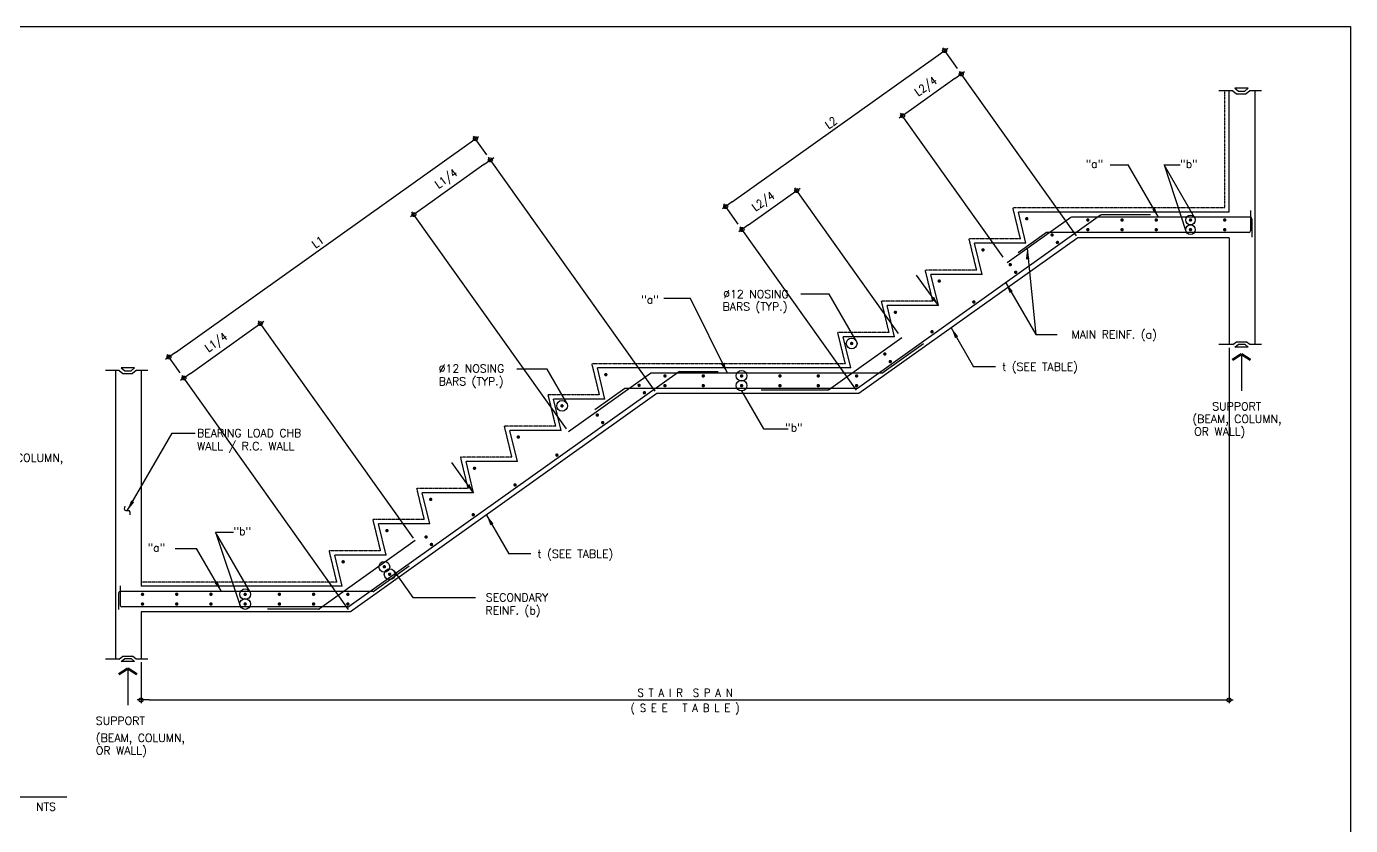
# Model space of a CAD drawing. Header units: millimetres. Extents: x 0 to 89962, y 0 to 53181.
# Drawn here: x 48601 to 89962, y 28218 to 53181 of the extents above; entities that cross this region are included whole.
import ezdxf
from ezdxf.enums import TextEntityAlignment as Align

# ---------------------------------------------------------------- set-up
doc = ezdxf.new("R2010")
doc.units = ezdxf.units.MM
doc.linetypes.add('HIDDEN', pattern=[0.375, 0.25, -0.125])
for name, color, linetype in [('1R', 1, 'Continuous'), ('2Y', 2, 'Continuous'), ('3G', 3, 'Continuous'), ('4C', 4, 'Continuous'), ('7W', 7, 'Continuous'), ('DIM', 8, 'Continuous'), ('SHE', 8, 'Continuous'), ('TG', 3, 'Continuous'), ('TITLE', 7, 'Continuous')]:
    doc.layers.add(name, color=color, linetype=linetype)
doc.styles.add('100CL', font='ROMANS.shx')
doc.styles.add('ROMANS', font='romans.shx', dxfattribs={"width": 0.9})
doc.dimstyles.new('DIM100', dxfattribs={"dimscale": 100, "dimtxt": 2.5, "dimasz": 2.5, "dimexe": 1, "dimexo": 1, "dimgap": 1, "dimtad": 1, "dimdec": 0, "dimzin": 0, "dimdsep": 46, "dimtxsty": 'ROMANS', "dimblk": 'DIM1', "dimcen": 1, "dimclrd": 8, "dimclre": 8, "dimclrt": 3, "dimadec": 0, "dimazin": 0, "dimtfac": 1, "dimtdec": 0, "dimtofl": 0, "dimtmove": 0, "dimatfit": 3, "dimfxl": 1, "dimtolj": 1, "dimtzin": 0, "dimarcsym": 0})

# ---------------------------------------------------------------- blocks, each defined once
blk = doc.blocks.new('DIM1')
at = {"color": 0}
blk.add_line((-1, 0), (0.5, 0), dxfattribs=at)
at = {"color": 3}
blk.add_circle((0, 0), 0.25, dxfattribs=at)
blk = doc.blocks.new('*D57')
at = {"layer": 'DEFPOINTS', "color": 0, "transparency": 16777216}
for p in [(72664, 48056), (75901, 43513), (74590, 41734)]:
    blk.add_point(p, dxfattribs=at)
at = {"layer": 'TG', "color": 8, "lineweight": -2, "transparency": 16777216}
for p, q in [((75843, 43594), (72606, 48138)), ((71158, 46984), (72460, 47911)), ((74532, 41816), (70896, 46920))]:
    blk.add_line(p, q, dxfattribs=at)
at = {"layer": 'TG', "color": 8, "lineweight": -2, "transparency": 16777216, "xscale": 250, "yscale": 250, "zscale": 250}
for p, rotation in [((72664, 48056), 35.46762023577823), ((70954, 46838), 215.4676202357782)]:
    blk.add_blockref('DIM1', p, dxfattribs=dict(at, rotation=rotation))
at = {"layer": 'TG', "color": 3, "transparency": 16777216, "insert": (71640, 47684), "char_height": 250, "attachment_point": 5, "rotation": 35.4676, "style": 'ROMANS'}
blk.add_mtext('\\A1;L2/4', dxfattribs=at)
blk = doc.blocks.new('*D58')
at = {"layer": 'DEFPOINTS', "color": 0, "transparency": 16777216}
for p in [(86167, 43240), (52181, 33419), (86167, 32140)]:
    blk.add_point(p, dxfattribs=at)
at = {"layer": 'DIM', "color": 8, "lineweight": -2, "transparency": 16777216}
for p, q in [((86167, 43140), (86167, 32040)), ((52181, 33319), (52181, 32040)), ((52431, 32140), (85917, 32140))]:
    blk.add_line(p, q, dxfattribs=at)
at = {"layer": 'DIM', "color": 8, "lineweight": -2, "transparency": 16777216, "xscale": 250, "yscale": 250, "zscale": 250, "rotation": 180}
blk.add_blockref('DIM1', (52181, 32140), dxfattribs=at)
at = {"layer": 'DIM', "color": 8, "lineweight": -2, "transparency": 16777216, "xscale": 250, "yscale": 250, "zscale": 250}
blk.add_blockref('DIM1', (86167, 32140), dxfattribs=at)
at = {"layer": 'DIM', "color": 3, "transparency": 16777216, "char_height": 250, "attachment_point": 5, "style": 'ROMANS'}
for s, insert in [('\\A1;S T A I R  S P A N', (69174, 32365)), ('\\A1;( S E E   T A B L E )', (69174, 31849))]:
    blk.add_mtext(s, dxfattribs=dict(at, insert=insert))
blk = doc.blocks.new('*D59')
at = {"layer": 'DEFPOINTS', "color": 0, "transparency": 16777216}
for p in [(77282, 52428), (77741, 51783), (70892, 46925)]:
    blk.add_point(p, dxfattribs=at)
at = {"layer": 'TG', "color": 8, "lineweight": -2, "transparency": 16777216}
for p, q in [((70647, 47701), (77078, 52283)), ((77683, 51865), (77224, 52509)), ((70834, 47006), (70385, 47637))]:
    blk.add_line(p, q, dxfattribs=at)
at = {"layer": 'TG', "color": 8, "lineweight": -2, "transparency": 16777216, "xscale": 250, "yscale": 250, "zscale": 250}
for p, rotation in [((77282, 52428), 35.46762023577823), ((70443, 47556), 215.4676202357782)]:
    blk.add_blockref('DIM1', p, dxfattribs=dict(at, rotation=rotation))
at = {"layer": 'TG', "color": 3, "transparency": 16777216, "insert": (73732, 50175), "char_height": 250, "attachment_point": 5, "rotation": 35.4676, "style": 'ROMANS'}
blk.add_mtext('\\A1;L2', dxfattribs=at)
blk = doc.blocks.new('*D60')
at = {"layer": 'DEFPOINTS', "color": 0, "transparency": 16777216}
for p in [(62624, 49674), (63037, 49093), (53460, 42278)]:
    blk.add_point(p, dxfattribs=at)
at = {"layer": 'TG', "color": 8, "lineweight": -2, "transparency": 16777216}
for p, q in [((62979, 49174), (62566, 49755)), ((53253, 42998), (62420, 49529)), ((53402, 42359), (52992, 42934))]:
    blk.add_line(p, q, dxfattribs=at)
at = {"layer": 'TG', "color": 8, "lineweight": -2, "transparency": 16777216, "xscale": 250, "yscale": 250, "zscale": 250}
for p, rotation in [((62624, 49674), 35.46762023577823), ((53050, 42853), 215.4676202357782)]:
    blk.add_blockref('DIM1', p, dxfattribs=dict(at, rotation=rotation))
at = {"layer": 'TG', "color": 3, "transparency": 16777216, "insert": (57706, 46446), "char_height": 250, "attachment_point": 5, "rotation": 35.4676, "style": 'ROMANS'}
blk.add_mtext('\\A1;L1', dxfattribs=at)
blk = doc.blocks.new('*D77')
at = {"layer": 'DEFPOINTS', "color": 0, "transparency": 16777216}
for p in [(60702, 47306), (68297, 41711), (65531, 40528)]:
    blk.add_point(p, dxfattribs=at)
at = {"layer": 'TG', "color": 8, "lineweight": -2, "transparency": 16777216}
for p, q in [((62892, 48867), (60906, 47451)), ((68239, 41792), (63037, 49093)), ((65473, 40609), (60644, 47388))]:
    blk.add_line(p, q, dxfattribs=at)
at = {"layer": 'TG', "color": 8, "lineweight": -2, "transparency": 16777216, "xscale": 250, "yscale": 250, "zscale": 250}
for p, rotation in [((63095, 49012), 35.46762023577823), ((60702, 47306), 215.4676202357782)]:
    blk.add_blockref('DIM1', p, dxfattribs=dict(at, rotation=rotation))
at = {"layer": 'TG', "color": 3, "transparency": 16777216, "insert": (61730, 48396), "char_height": 250, "attachment_point": 5, "rotation": 35.4676, "style": 'ROMANS'}
blk.add_mtext('\\A1;L1/4', dxfattribs=at)
blk = doc.blocks.new('*D78')
at = {"layer": 'DEFPOINTS', "color": 0, "transparency": 16777216}
for p in [(55911, 43901), (60744, 37117), (58723, 34890)]:
    blk.add_point(p, dxfattribs=at)
at = {"layer": 'TG', "color": 8, "lineweight": -2, "transparency": 16777216}
for p, q in [((60686, 37199), (55853, 43983)), ((53721, 42341), (55707, 43756)), ((58665, 34971), (53460, 42278))]:
    blk.add_line(p, q, dxfattribs=at)
at = {"layer": 'TG', "color": 8, "lineweight": -2, "transparency": 16777216, "xscale": 250, "yscale": 250, "zscale": 250}
for p, rotation in [((55911, 43901), 35.46762023577823), ((53518, 42196), 215.4676202357782)]:
    blk.add_blockref('DIM1', p, dxfattribs=dict(at, rotation=rotation))
at = {"layer": 'TG', "color": 3, "transparency": 16777216, "insert": (54546, 43285), "char_height": 250, "attachment_point": 5, "rotation": 35.4676, "style": 'ROMANS'}
blk.add_mtext('\\A1;L1/4', dxfattribs=at)
blk = doc.blocks.new('*D52')
at = {"layer": 'DEFPOINTS', "color": 0, "transparency": 16777216}
for p in [(75967, 50390), (81461, 46562), (79171, 45892)]:
    blk.add_point(p, dxfattribs=at)
at = {"layer": 'TG', "color": 8, "lineweight": -2, "transparency": 16777216}
for p, q in [((81403, 46643), (77744, 51778)), ((77599, 51552), (76171, 50535)), ((79113, 45974), (75909, 50471))]:
    blk.add_line(p, q, dxfattribs=at)
at = {"layer": 'TG', "color": 8, "lineweight": -2, "transparency": 16777216, "xscale": 250, "yscale": 250, "zscale": 250}
for p, rotation in [((77802, 51697), 35.46762023577823), ((75967, 50390), 215.4676202357782)]:
    blk.add_blockref('DIM1', p, dxfattribs=dict(at, rotation=rotation))
at = {"layer": 'TG', "color": 3, "transparency": 16777216, "insert": (76716, 51280), "char_height": 250, "attachment_point": 5, "rotation": 35.4676, "style": 'ROMANS'}
blk.add_mtext('\\A1;L2/4', dxfattribs=at)

msp = doc.modelspace()

# ---------------------------------------------------------------- linework, layer by layer
at = {"color": 4}
msp.add_line((65531.4, 40527.7), (68091.8, 42351.9), dxfattribs=at)
msp.add_arc((68092.1, 42351.5), 0.5, 90, 125.46762, dxfattribs=at)
at = {"layer": '1R', "const_width": 78.1}
for points in [[(86268.8, 42761.7), (86554.5, 42946.4)], [(86840.2, 42761.7), (86554.5, 42946.4)], [(51481.1, 32940.5), (51766.7, 33125.2)], [(52052.4, 32940.5), (51766.7, 33125.2)]]:
    msp.add_lwpolyline(points, dxfattribs=at)
at = {"layer": '2Y'}
for p, q in [((86167.4, 47384.4), (86167.4, 51170)), ((86969.2, 51170), (86969.2, 43240.5)), ((86167.4, 47384.4), (79585.8, 47384.4)), ((79821.7, 46410), (79585.8, 47384.4)), ((81445.8, 46582.6), (74607.3, 41710.6)), ((78454, 45435.6), (78218.1, 46410)), ((79821.7, 46410), (78218.1, 46410)), ((86167.4, 46582.6), (81445.8, 46582.6)), ((86167.4, 46582.6), (86167.4, 43240.5)), ((77086.2, 44461.2), (76850.4, 45435.6)), ((78454, 45435.6), (76850.4, 45435.6)), ((77086.2, 44461.2), (75482.7, 44461.2)), ((75718.5, 43486.7), (75482.7, 44461.2)), ((74350.8, 42512.3), (74115, 43486.7)), ((75718.5, 43486.7), (74115, 43486.7)), ((86554.5, 42946.4), (86554.5, 41803)), ((51379.6, 42435.4), (51379.6, 33419.3)), ((52181.4, 42446.5), (52181.4, 35691.5)), ((74350.8, 42512.3), (66437.1, 42512.3)), ((66672.9, 41537.9), (66437.1, 42512.3)), ((68297, 41710.6), (58723.1, 34889.7)), ((66672.9, 41537.9), (65069.4, 41537.9)), ((65305.2, 40563.5), (65069.4, 41537.9)), ((74607.3, 41710.6), (68297, 41710.6)), ((65305.2, 40563.5), (63701.6, 40563.5)), ((63937.5, 39589.1), (63701.6, 40563.5)), ((62569.8, 38614.7), (62333.9, 39589.1)), ((63937.5, 39589.1), (62333.9, 39589.1)), ((62569.8, 38614.7), (60966.2, 38614.7)), ((61202.1, 37640.3), (60966.2, 38614.7)), ((59834.3, 36665.9), (59598.5, 37640.3)), ((61202.1, 37640.3), (59598.5, 37640.3)), ((59834.3, 36665.9), (58230.8, 36665.9)), ((58466.6, 35691.5), (58230.8, 36665.9)), ((58466.6, 35691.5), (52181.4, 35691.5)), ((58723.1, 34889.7), (52181.4, 34889.7)), ((52181.4, 34889.7), (52181.4, 33419.3)), ((51766.7, 33125.2), (51766.7, 31981.8))]:
    msp.add_line(p, q, dxfattribs=at)
at = {"layer": '3G', "const_width": 53.5}
for points in [[(79826, 47160.9, 1), (79870.8, 47190, 1)], [(81778.2, 47121.1, -1), (81733.4, 47150.2, -1)], [(82847.3, 47121.1, -1), (82802.4, 47150.2, -1)], [(83916.3, 47121.1, -1), (83871.5, 47150.2, -1)], [(84985.3, 47121.1, -1), (84940.5, 47150.2, -1)], [(86054.3, 47121.1, -1), (86009.5, 47150.2, -1)], [(81778.2, 46817.4, -1), (81733.4, 46846.5, -1)], [(82847.3, 46817.4, -1), (82802.4, 46846.5, -1)], [(83916.3, 46817.4, -1), (83871.5, 46846.5, -1)], [(84985.3, 46817.4, -1), (84940.5, 46846.5, -1)], [(86054.3, 46817.4, -1), (86009.5, 46846.5, -1)], [(80638.7, 46696.5, -1), (80640.5, 46643, -1)], [(80806.5, 46460.8, -1), (80808.4, 46407.4, -1)], [(78458.3, 46186.5, 1), (78503.1, 46215.6, 1)], [(79332.7, 45766, -1), (79334.5, 45712.6, -1)], [(79500.5, 45530.4, -1), (79502.4, 45477, -1)], [(77090.6, 45212.1, 1), (77135.4, 45241.2, 1)], [(75722.9, 44237.7, 1), (75767.7, 44266.8, 1)], [(78194.6, 44600, -1), (78196.4, 44546.6, -1)], [(76888.6, 43669.5, -1), (76890.4, 43616.1, -1)], [(74355.2, 43263.3, 1), (74400, 43292.4, 1)], [(75413.1, 42977, -1), (75415, 42923.5, -1)], [(75582.6, 42739.1, -1), (75584.5, 42685.7, -1)], [(66677.2, 42288.9, 1), (66722.1, 42318, 1)], [(68568.6, 42277.6, 1), (68523.8, 42248.4, 1)], [(69765.8, 42277.6, 1), (69721, 42248.4, 1)], [(70963, 42277.6, 1), (70918.1, 42248.4, 1)], [(72160.1, 42277.6, 1), (72115.3, 42248.4, 1)], [(73357.3, 42277.6, 1), (73312.5, 42248.4, 1)], [(74554.4, 42277.6, 1), (74509.6, 42248.4, 1)], [(67737.9, 41998.7, -1), (67739.8, 41945.3, -1)], [(67904.6, 41764.7, -1), (67906.5, 41711.3, -1)], [(68568.6, 41945.3, -1), (68523.8, 41974.5, -1)], [(69765.8, 41945.3, -1), (69721, 41974.5, -1)], [(70963, 41945.3, -1), (70918.1, 41974.5, -1)], [(72160.1, 41945.3, -1), (72115.3, 41974.5, -1)], [(73357.3, 41945.3, -1), (73312.5, 41974.5, -1)], [(74554.4, 41945.3, -1), (74509.6, 41974.5, -1)], [(65309.5, 41314.5, 1), (65354.4, 41343.6, 1)], [(66431.9, 41068.3, -1), (66433.8, 41014.9, -1)], [(66598.7, 40834.3, -1), (66600.5, 40780.8, -1)], [(63941.8, 40340.1, 1), (63986.6, 40369.2, 1)], [(65169.2, 39815.9, -1), (65171.1, 39762.5, -1)], [(62574.1, 39365.6, 1), (62618.9, 39394.8, 1)], [(63863.2, 38885.4, -1), (63865.1, 38832, -1)], [(61206.4, 38391.2, 1), (61251.2, 38420.4, 1)], [(62557.3, 37955, -1), (62559.1, 37901.6, -1)], [(59838.7, 37416.8, 1), (59883.5, 37445.9, 1)], [(61084.5, 37258.6, -1), (61086.4, 37205.2, -1)], [(61251.3, 37024.6, -1), (61253.1, 36971.1, -1)], [(58471, 36442.4, 1), (58515.8, 36471.5, 1)], [(59778.5, 36328.2, -1), (59780.4, 36274.8, -1)], [(59945.3, 36094.1, -1), (59947.2, 36040.7, -1)], [(52247.7, 35428.2, -1), (52202.9, 35457.3, -1)], [(52247.7, 35124.5, -1), (52202.9, 35153.6, -1)], [(53316.7, 35428.2, -1), (53271.9, 35457.3, -1)], [(53316.7, 35124.5, -1), (53271.9, 35153.6, -1)], [(54385.7, 35428.2, -1), (54340.9, 35457.3, -1)], [(54385.7, 35124.5, -1), (54340.9, 35153.6, -1)], [(55454.7, 35428.2, -1), (55409.9, 35457.3, -1)], [(55454.7, 35124.5, -1), (55409.9, 35153.6, -1)], [(56523.8, 35428.2, -1), (56478.9, 35457.3, -1)], [(56523.8, 35124.5, -1), (56478.9, 35153.6, -1)], [(57592.8, 35428.2, -1), (57547.9, 35457.3, -1)], [(57592.8, 35124.5, -1), (57547.9, 35153.6, -1)], [(58661.8, 35428.2, -1), (58617, 35457.3, -1)], [(58638.4, 35165.7, -1), (58640.3, 35112.3, -1)]]:
    msp.add_lwpolyline(points, format="xyb", close=True, dxfattribs=at)
at = {"layer": '4C'}
for p, q in [((82150.4, 47281.5), (74556.1, 41871)), ((81226.8, 47214.1), (79238.6, 45797.6)), ((86829.9, 47224), (81257.8, 47224)), ((83709, 47291.4), (82181.4, 47291.4)), ((86836.3, 47433.1), (86836.3, 46796.4)), ((86883.4, 47170.6), (86883.4, 46597.2)), ((80469.3, 46742.9), (79579.5, 46109)), ((86782.9, 46743), (80469.6, 46743)), ((75944.7, 43451), (73650, 41816.1)), ((75323.1, 42352.1), (76626.9, 43280.9)), ((68997.8, 42406.7), (58685.7, 35060)), ((75322.8, 42352), (68092.1, 42352)), ((68997.8, 42406.7), (70206.2, 42406.7)), ((67290.6, 41870.8), (66351.8, 41202)), ((74555.8, 41870.9), (67290.8, 41870.9)), ((73649.7, 41816.1), (71550, 41816.1)), ((60744.4, 37117.3), (57756.9, 34988.9)), ((60560.2, 36320.9), (59465.6, 35541)), ((51527.7, 35706.5), (51527.7, 35103.5)), ((51478.9, 35477.7), (51478.9, 34971.1)), ((59434.6, 35531.1), (51532.4, 35531.1)), ((58654.7, 35050), (51581.2, 35050)), ((57725.9, 34979), (56135.1, 34979))]:
    msp.add_line(p, q, dxfattribs=at)
for centre, radius, start, end in [((81257.8, 47170.6), 53.5, 90, 125.46762), ((82181.4, 47238), 53.5, 90, 125.46762), ((86829.9, 47170.6), 53.5, 0, 90), ((80469.6, 46742.5), 0.5, 90, 125.46762), ((86782.9, 46796.4), 53.5, 270, 0), ((75322.8, 42352.5), 0.5, 270, 305.46762), ((67290.8, 41870.4), 0.5, 90, 125.46762), ((73649.7, 41816.6), 0.5, 270, 305.46762), ((74555.8, 41871.4), 0.5, 270, 305.46762), ((51532.4, 35477.7), 53.5, 90, 180), ((59434.6, 35584.6), 53.5, 270, 305.46762), ((51581.2, 35103.5), 53.5, 180, 270), ((57725.9, 35032.4), 53.5, 270, 305.46762), ((58654.7, 35103.5), 53.5, 270, 305.46762)]:
    msp.add_arc(centre, radius, start, end, dxfattribs=at)
at = {"layer": '7W', "color": 8}
for p, q in [((86287.3, 51170), (85852.2, 51170)), ((86287.3, 51170), (86397.5, 51077.1)), ((86347.6, 51249), (86457.8, 51156.1)), ((86766.3, 51249), (86347.6, 51249)), ((86397.5, 51077.1), (86701.3, 51077.1)), ((86457.8, 51156.1), (86656.1, 51156.1)), ((86766.3, 51249), (86656.1, 51156.1)), ((86811.5, 51170), (86701.3, 51077.1)), ((87181.5, 51170), (86811.5, 51170)), ((82453.5, 48862.5), (83013.3, 48862.5)), ((83959.3, 47224), (83013.3, 48862.5)), ((85092.4, 47210.4), (84138.5, 48862.5)), ((84138.5, 48862.5), (84820.8, 46785.3)), ((84138.5, 48862.5), (84639.8, 48862.5)), ((77086.2, 44461.2), (76403, 45410.5)), ((79193.2, 45174.6), (80126.3, 43558.4)), ((73680.7, 44821.3), (72788.7, 44821.3)), ((74523.3, 43362), (73680.7, 44821.3)), ((77489, 43763.6), (78189.4, 42550.5)), ((80126.3, 43558.4), (80799.9, 43558.4)), ((86287.3, 43240.5), (85852.2, 43240.5)), ((86287.3, 43240.5), (86397.5, 43333.4)), ((86347.6, 43161.4), (86457.8, 43254.4)), ((86766.3, 43161.4), (86347.6, 43161.4)), ((86397.5, 43333.4), (86701.3, 43333.4)), ((86457.8, 43254.4), (86656.1, 43254.4)), ((86766.3, 43161.4), (86656.1, 43254.4)), ((86811.5, 43240.5), (86701.3, 43333.4)), ((87181.5, 43240.5), (86811.5, 43240.5)), ((51499.6, 42435.4), (51064.4, 42435.4)), ((51499.6, 42435.4), (51609.7, 42342.5)), ((51559.8, 42514.4), (51670, 42421.5)), ((51978.5, 42514.4), (51559.8, 42514.4)), ((51609.7, 42342.5), (51913.6, 42342.5)), ((51670, 42421.5), (51868.4, 42421.5)), ((51978.5, 42514.4), (51868.4, 42421.5)), ((52023.7, 42435.4), (51913.6, 42342.5)), ((52393.7, 42435.4), (52023.7, 42435.4)), ((64866, 42472.4), (63919.4, 42472.4)), ((65477.6, 41413.1), (64866, 42472.4)), ((78873, 42550.5), (78189.4, 42550.5)), ((51750.3, 38053.8), (53150.1, 40478.3)), ((53150.1, 40478.3), (53875, 40478.3)), ((62569.8, 38614.7), (61884.4, 39562.5)), ((62972.5, 37917.2), (63672.9, 36704)), ((55578, 35526.8), (54504.9, 37385.5)), ((54504.9, 37385.5), (55272.8, 35085.7)), ((54504.9, 37385.5), (55068.8, 37385.5)), ((53247.6, 36870.1), (53916.2, 36870.1)), ((54689.2, 35531.1), (53916.2, 36870.1)), ((64356.5, 36704), (63672.9, 36704)), ((51499.6, 33419.3), (51609.7, 33512.2)), ((51609.7, 33512.2), (51913.6, 33512.2)), ((52023.7, 33419.3), (51913.6, 33512.2)), ((51499.6, 33419.3), (51064.4, 33419.3)), ((51559.8, 33340.3), (51670, 33433.2)), ((51978.5, 33340.3), (51559.8, 33340.3)), ((51670, 33433.2), (51868.4, 33433.2)), ((51978.5, 33340.3), (51868.4, 33433.2)), ((52393.7, 33419.3), (52023.7, 33419.3))]:
    msp.add_line(p, q, dxfattribs=at)
msp.add_lwpolyline([(70497.5, 42352), (69342.8, 44686.2), (68515.1, 44686.2)], dxfattribs=at)
msp.add_lwpolyline([(60083.2, 36165), (60670.3, 35344.9, 0.2419558), (60670.7, 35344.7), (62631.4, 35344.7)], format="xyb", dxfattribs=at)
for centre, radius in [((84962.9, 47135.7), 149.5), ((84962.9, 46831.9), 149.5), ((74377.6, 43277.8), 168.2), ((70940.5, 42267), 168.2), ((70940.5, 41963.3), 168.2), ((65331.9, 41329), 168.2), ((59779.5, 36301.5), 168.2), ((59946.2, 36067.4), 168.2), ((55432.3, 35442.7), 168.2), ((55432.3, 35139), 168.2)]:
    msp.add_circle(centre, radius, dxfattribs=at)
msp.add_open_spline([(51835.6, 37919.1), (51841.3, 37974.9), (51852.6, 38085.6), (51647.6, 38021.6), (51668.3, 38134.7), (51678.9, 38192.2)], degree=3, knots=[0, 0, 0, 0, 130.1475685, 258.1131352, 390.6938813, 390.6938813, 390.6938813, 390.6938813], dxfattribs=at)
for points in [[(83766, 47458.8), (83852.6, 47508.8), (83959.3, 47224)], [(79932, 45906.8), (79819.6, 45902.2), (79861.9, 46241.7)], [(79410.6, 44910.5), (79313.2, 44854.2), (79193.2, 45174.6)], [(76951.6, 44733.9), (76870.4, 44675.4), (77086.2, 44461.2)], [(77706.4, 43499.5), (77609, 43443.2), (77489, 43763.6)], [(70294.9, 42627.6), (70395.2, 42678.5), (70497.5, 42352)], [(62434.5, 38887.1), (62353.5, 38828.5), (62569.8, 38614.7)], [(51967.7, 38317.9), (51870.3, 38374.2), (51750.3, 38053.8)], [(63189.9, 37653), (63092.5, 37596.7), (62972.5, 37917.2)], [(54471.7, 35795.3), (54569.2, 35851.5), (54689.2, 35531.1)]]:
    msp.add_solid(points, dxfattribs=at)
at = {"layer": 'DEFPOINTS'}
msp.add_lwpolyline([(89961.7, 0), (0, 0), (0, 53180.6), (89961.7, 53180.6)], close=True, dxfattribs=at)
at = {"layer": 'SHE', "linetype": 'HIDDEN'}
for p, q in [((86033.8, 47518), (86033.8, 51170)), ((86033.8, 47518), (79416, 47518)), ((79651.8, 46543.6), (79416, 47518)), ((79651.8, 46543.6), (78048.3, 46543.6)), ((78284.1, 45569.2), (78048.3, 46543.6)), ((76916.4, 44594.8), (76680.6, 45569.2)), ((78284.1, 45569.2), (76680.6, 45569.2)), ((76916.4, 44594.8), (75312.9, 44594.8)), ((75548.7, 43620.4), (75312.9, 44594.8)), ((74181, 42646), (73945.2, 43620.4)), ((75548.7, 43620.4), (73945.2, 43620.4)), ((74181, 42646), (66267.2, 42646)), ((66503.1, 41671.5), (66267.2, 42646)), ((66503.1, 41671.5), (64899.5, 41671.5)), ((65135.3, 40697.1), (64899.5, 41671.5)), ((65135.3, 40697.1), (63531.8, 40697.1)), ((63767.6, 39722.7), (63531.8, 40697.1)), ((62399.9, 38748.3), (62164.1, 39722.7)), ((63767.6, 39722.7), (62164.1, 39722.7)), ((61032.2, 37773.9), (60796.4, 38748.3)), ((62399.9, 38748.3), (60796.4, 38748.3)), ((59664.5, 36799.5), (59428.7, 37773.9)), ((61032.2, 37773.9), (59428.7, 37773.9)), ((59664.5, 36799.5), (58061, 36799.5)), ((58296.8, 35825.1), (58061, 36799.5)), ((58296.8, 35825.1), (52181.4, 35825.1))]:
    msp.add_line(p, q, dxfattribs=at)
at = {"layer": 'SHE'}
for p, q in [((79861.9, 46241.7), (80126.3, 43558.4)), ((70940.5, 41795.1), (71619.5, 40615.2)), ((71619.5, 40615.2), (72398, 40615.2))]:
    msp.add_line(p, q, dxfattribs=at)
at = {"layer": 'TITLE', "color": 2}
msp.add_line((37410.9, 29109.9), (49858.4, 29109.9), dxfattribs=at)

# ---------------------------------------------------------------- texts
at = {"layer": 'TG', "style": '100CL'}
for s, p in [('"a"', (81688.9, 48888.6)), ('"b"', (84641.3, 48888.6)), ('"a"', (67806.6, 44646.5)), ('%%C12 NOSING ', (70363.4, 44821.3)), ('BARS (TYP.)', (70346.7, 44430)), ('%%C12 NOSING ', (61477.3, 42493.7)), ('t (SEE TABLE)', (79080.7, 42550.5)), ('BARS (TYP.)', (61477.3, 42093.7)), ('(BEAM, COLUMN,', (85021.1, 40921)), ('BEARING LOAD CHB', (53928.5, 40478.3)), ('"b"', (72302.2, 40651)), ('OR WALL)', (85078.8, 40525.4)), ('WALL / R.C. WALL', (53928.5, 40069.3)), ('(BEAM, COLUMN,', (46964.9, 39706.6)), ('"b"', (55070.5, 37414.8)), ('"a"', (52387.5, 36899.4)), ('t (SEE TABLE)', (64564.2, 36704)), ('(BEAM, COLUMN,', (50767.2, 30955.6)), ('OR WALL)', (50767.2, 30560))]:
    msp.add_text(s, height=250, dxfattribs=at).set_placement(p, align=Align.MIDDLE_LEFT)
for s, p in [('MAIN REINF. (a)', (83914.3, 43558.4)), ('SECONDARY', (64899.2, 35344.7)), ('REINF. (b)', (64663, 34938.4))]:
    msp.add_text(s, height=250, dxfattribs=at).set_placement(p, align=Align.MIDDLE_RIGHT)
at = {"layer": 'TG', "color": 4, "style": '100CL'}
for p in [(85641.5, 41313.3), (50767.2, 31492.1)]:
    msp.add_text('SUPPORT', height=250, dxfattribs=at).set_placement(p, align=Align.MIDDLE_LEFT)
at = {"layer": 'TITLE', "color": 2, "style": '100CL'}
msp.add_text('NTS', height=250, dxfattribs=at).set_placement((49523.2, 28681.3), align=Align.RIGHT)

# ---------------------------------------------------------------- dimensions: what is measured, and where the dimension line sits
at = {"layer": 'DIM'}
dim = msp.add_linear_dim(base=(86167.4, 32139.5), p1=(52181.4, 33419.3), p2=(86167.4, 43240.5), text='S T A I R  S P A N\\X( S E E   T A B L E )', dimstyle='DIM100', dxfattribs=at)
dim.commit()
dim.dimension.update_dxf_attribs({"geometry": '*D58', "text_midpoint": (69174.4, 32139.5)})
at = {"layer": 'TG'}
for base, p1, p2, text, picture, middle in [((77281.5, 52427.7), (70892.4, 46924.9), (77740.6, 51783.3), 'L2', '*D59', (73731.7, 50174.9)), ((75967.1, 50389.5), (81460.5, 46561.9), (79171.2, 45892.2), 'L2/4', '*D52', (76716.1, 51279.8)), ((62623.8, 49673.6), (53459.5, 42277.7), (63037.5, 49093), 'L1', '*D60', (57706.3, 46446.4)), ((60702, 47306.3), (68297, 41710.6), (65531.4, 40527.7), 'L1/4', '*D77', (61730.2, 48395.5)), ((72663.6, 48056.5), (74590.5, 41734.2), (75900.9, 43512.5), 'L2/4', '*D57', (71640.2, 47684)), ((55911, 43901.5), (58723.1, 34889.7), (60744.4, 37117.3), 'L1/4', '*D78', (54545.8, 43285.5))]:
    dim = msp.add_linear_dim(base=base, p1=p1, p2=p2, angle=35.46762, text=text, dimstyle='DIM100', dxfattribs=at)
    dim.commit()
    dim.dimension.update_dxf_attribs({"geometry": picture, "text_midpoint": middle})

doc.saveas('drawing.dxf')
